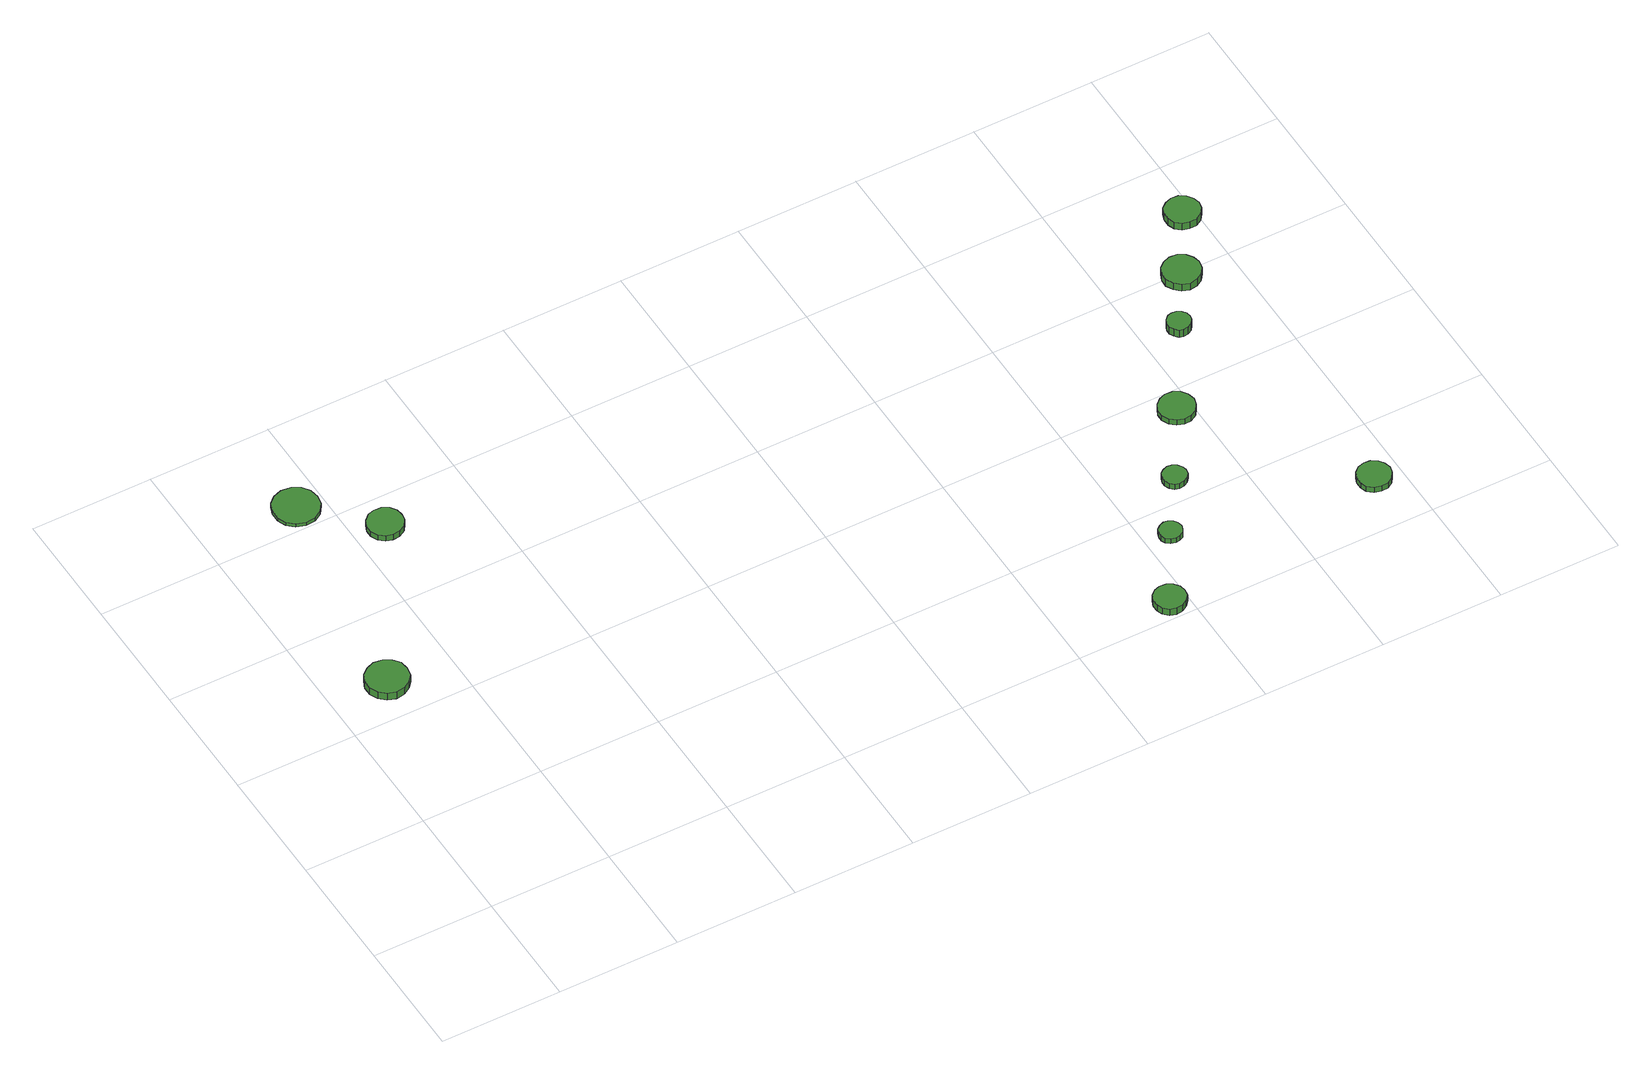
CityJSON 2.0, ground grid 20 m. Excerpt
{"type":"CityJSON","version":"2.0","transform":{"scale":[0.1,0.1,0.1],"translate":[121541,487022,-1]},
"CityObjects":{
"tree1":{"type":"SolitaryVegetationObject","attributes":{"function":"something"}},
"tree2":{"type":"SolitaryVegetationObject","attributes":{"function":"something"},"geometry":[{"type":"MultiSurface","lod":"1","boundaries":[[[0,1,2,3,4,5,6,7,8,9,10,11,12,13,14]],[[15,16,17,18,19,20,21,22,23,24,25,26,27,28,29]],[[0,29,28,1]],[[1,28,27,2]],[[2,27,26,3]],[[3,26,25,4]],[[4,25,24,5]],[[5,24,23,6]],[[6,23,22,7]],[[7,22,21,8]],[[8,21,20,9]],[[9,20,19,10]],[[10,19,18,11]],[[11,18,17,12]],[[12,17,16,13]],[[13,16,15,14]],[[14,15,29,0]]]}]},
"tree3":{"type":"SolitaryVegetationObject","attributes":{"function":"something"}},
"tree4":{"type":"SolitaryVegetationObject","attributes":{"function":"something"}},
"tree5":{"type":"SolitaryVegetationObject","attributes":{"function":"something"},"geometry":[{"type":"MultiSurface","lod":"1","boundaries":[[[30,31,32,33,34,35,36,37,38,39,40,41,42,43,44]],[[45,46,47,48,49,50,51,52,53,54,55,56,57,58,59]],[[30,59,58,31]],[[31,58,57,32]],[[32,57,56,33]],[[33,56,55,34]],[[34,55,54,35]],[[35,54,53,36]],[[36,53,52,37]],[[37,52,51,38]],[[38,51,50,39]],[[39,50,49,40]],[[40,49,48,41]],[[41,48,47,42]],[[42,47,46,43]],[[43,46,45,44]],[[44,45,59,30]]]}]},
"tree6":{"type":"SolitaryVegetationObject","attributes":{"function":"something"},"geometry":[{"type":"MultiSurface","lod":"1","boundaries":[[[60,61,62,63,64,65,66,67,68,69,70,71,72,73,74]],[[75,76,77,78,79,80,81,82,83,84,85,86,87,88,89]],[[60,89,88,61]],[[61,88,87,62]],[[62,87,86,63]],[[63,86,85,64]],[[64,85,84,65]],[[65,84,83,66]],[[66,83,82,67]],[[67,82,81,68]],[[68,81,80,69]],[[69,80,79,70]],[[70,79,78,71]],[[71,78,77,72]],[[72,77,76,73]],[[73,76,75,74]],[[74,75,89,60]]]}]},
"tree7":{"type":"SolitaryVegetationObject","attributes":{"function":"something"}},
"tree8":{"type":"SolitaryVegetationObject","attributes":{"function":"something"},"geometry":[{"type":"MultiSurface","lod":"1","boundaries":[[[90,91,92,93,94,95,96,97,98,99,100,101,102,103,104]],[[105,106,107,108,109,110,111,112,113,114,115,116,117,118,119]],[[90,119,118,91]],[[91,118,117,92]],[[92,117,116,93]],[[93,116,115,94]],[[94,115,114,95]],[[95,114,113,96]],[[96,113,112,97]],[[97,112,111,98]],[[98,111,110,99]],[[99,110,109,100]],[[100,109,108,101]],[[101,108,107,102]],[[102,107,106,103]],[[103,106,105,104]],[[104,105,119,90]]]}]},
"tree9":{"type":"SolitaryVegetationObject","attributes":{"function":"something"},"geometry":[{"type":"MultiSurface","lod":"1","boundaries":[[[120,121,122,123,124,125,126,127,128,129,130,131,132,133,134]],[[135,136,137,138,139,140,141,142,143,144,145,146,147,148,149]],[[120,149,148,121]],[[121,148,147,122]],[[122,147,146,123]],[[123,146,145,124]],[[124,145,144,125]],[[125,144,143,126]],[[126,143,142,127]],[[127,142,141,128]],[[128,141,140,129]],[[129,140,139,130]],[[130,139,138,131]],[[131,138,137,132]],[[132,137,136,133]],[[133,136,135,134]],[[134,135,149,120]]]}]},
"tree10":{"type":"SolitaryVegetationObject","attributes":{"function":"something"},"geometry":[{"type":"MultiSurface","lod":"1","boundaries":[[[150,151,152,153,154,155,156,157,158,159,160,161,162,163,164]],[[165,166,167,168,169,170,171,172,173,174,175,176,177,178,179]],[[150,179,178,151]],[[151,178,177,152]],[[152,177,176,153]],[[153,176,175,154]],[[154,175,174,155]],[[155,174,173,156]],[[156,173,172,157]],[[157,172,171,158]],[[158,171,170,159]],[[159,170,169,160]],[[160,169,168,161]],[[161,168,167,162]],[[162,167,166,163]],[[163,166,165,164]],[[164,165,179,150]]]}]},
"tree11":{"type":"SolitaryVegetationObject","attributes":{"function":"something"},"geometry":[{"type":"MultiSurface","lod":"1","boundaries":[[[180,181,182,183,184,185,186,187,188,189,190,191,192,193,194]],[[195,196,197,198,199,200,201,202,203,204,205,206,207,208,209]],[[180,209,208,181]],[[181,208,207,182]],[[182,207,206,183]],[[183,206,205,184]],[[184,205,204,185]],[[185,204,203,186]],[[186,203,202,187]],[[187,202,201,188]],[[188,201,200,189]],[[189,200,199,190]],[[190,199,198,191]],[[191,198,197,192]],[[192,197,196,193]],[[193,196,195,194]],[[194,195,209,180]]]}]},
"tree12":{"type":"SolitaryVegetationObject","attributes":{"function":"something"},"geometry":[{"type":"MultiSurface","lod":"1","boundaries":[[[210,211,212,213,214,215,216,217,218,219,220,221,222,223,224]],[[225,226,227,228,229,230,231,232,233,234,235,236,237,238,239]],[[210,239,238,211]],[[211,238,237,212]],[[212,237,236,213]],[[213,236,235,214]],[[214,235,234,215]],[[215,234,233,216]],[[216,233,232,217]],[[217,232,231,218]],[[218,231,230,219]],[[219,230,229,220]],[[220,229,228,221]],[[221,228,227,222]],[[222,227,226,223]],[[223,226,225,224]],[[224,225,239,210]]]}]},
"tree13":{"type":"SolitaryVegetationObject","attributes":{"function":"something"},"geometry":[{"type":"MultiSurface","lod":"1","boundaries":[[[240,241,242,243,244,245,246,247,248,249,250,251,252,253,254]],[[255,256,257,258,259,260,261,262,263,264,265,266,267,268,269]],[[240,269,268,241]],[[241,268,267,242]],[[242,267,266,243]],[[243,266,265,244]],[[244,265,264,245]],[[245,264,263,246]],[[246,263,262,247]],[[247,262,261,248]],[[248,261,260,249]],[[249,260,259,250]],[[250,259,258,251]],[[251,258,257,252]],[[252,257,256,253]],[[253,256,255,254]],[[254,255,269,240]]]}]},
"tree14":{"type":"SolitaryVegetationObject","attributes":{"function":"something"},"geometry":[{"type":"MultiSurface","lod":"1","boundaries":[[[270,271,272,273,274,275,276,277,278,279,280,281,282,283,284]],[[285,286,287,288,289,290,291,292,293,294,295,296,297,298,299]],[[270,299,298,271]],[[271,298,297,272]],[[272,297,296,273]],[[273,296,295,274]],[[274,295,294,275]],[[275,294,293,276]],[[276,293,292,277]],[[277,292,291,278]],[[278,291,290,279]],[[279,290,289,280]],[[280,289,288,281]],[[281,288,287,282]],[[282,287,286,283]],[[283,286,285,284]],[[284,285,299,270]]]}]},
"tree15":{"type":"SolitaryVegetationObject","attributes":{"function":"something"}},
"tree16":{"type":"SolitaryVegetationObject","attributes":{"function":"something"},"geometry":[{"type":"MultiSurface","lod":"1","boundaries":[[[300,301,302,303,304,305,306,307,308,309,310,311,312,313,314]],[[315,316,317,318,319,320,321,322,323,324,325,326,327,328,329]],[[300,329,328,301]],[[301,328,327,302]],[[302,327,326,303]],[[303,326,325,304]],[[304,325,324,305]],[[305,324,323,306]],[[306,323,322,307]],[[307,322,321,308]],[[308,321,320,309]],[[309,320,319,310]],[[310,319,318,311]],[[311,318,317,312]],[[312,317,316,313]],[[313,316,315,314]],[[314,315,329,300]]]}]}
},
"vertices":[
[128,468,20],[126,482,20],[117,493,20],[105,500,20],[90,502,20],[77,497,20],[66,488,20],[60,475,20],[60,460,20],[66,447,20],[77,438,20],[90,433,20],[105,435,20],[117,442,20],[126,453,20],[126,453,6],[117,442,6],[105,435,6],[90,433,6],[77,438,6],[66,447,6],[60,460,6],[60,475,6],[66,488,6],[77,497,6],[90,502,6],[105,500,6],[117,493,6],[126,482,6],[128,468,6],
[192,840,13],[189,855,13],[180,868,13],[167,875,13],[151,877,13],[136,872,13],[125,862,13],[119,848,13],[119,832,13],[125,818,13],[136,808,13],[151,803,13],[167,804,13],[180,812,13],[189,825,13],[189,825,6],[180,812,6],[167,804,6],[151,803,6],[136,808,6],[125,818,6],[119,832,6],[119,848,6],[125,862,6],[136,872,6],[151,877,6],[167,875,6],[180,868,6],[189,855,6],[192,840,6],
[279,742,17],[277,754,17],[270,764,17],[259,770,17],[247,771,17],[236,768,17],[227,759,17],[222,748,17],[222,736,17],[227,725,17],[236,717,17],[247,714,17],[259,715,17],[270,721,17],[277,731,17],[277,731,6],[270,721,6],[259,715,6],[247,714,6],[236,717,6],[227,725,6],[222,736,6],[222,748,6],[227,759,6],[236,768,6],[247,771,6],[259,770,6],[270,764,6],[277,754,6],[279,742,6],
[1197,31,19],[1195,41,19],[1188,50,19],[1179,55,19],[1168,56,19],[1158,53,19],[1150,46,19],[1146,36,19],[1146,25,19],[1150,16,19],[1158,8,19],[1168,5,19],[1179,6,19],[1188,12,19],[1195,20,19],[1195,20,6],[1188,12,6],[1179,6,6],[1168,5,6],[1158,8,6],[1150,16,6],[1146,25,6],[1146,36,6],[1150,46,6],[1158,53,6],[1168,56,6],[1179,55,6],[1188,50,6],[1195,41,6],[1197,31,6],
[1260,149,16],[1258,157,16],[1254,163,16],[1247,167,16],[1240,168,16],[1232,165,16],[1226,160,16],[1223,153,16],[1223,145,16],[1226,138,16],[1232,133,16],[1240,131,16],[1247,132,16],[1254,135,16],[1258,142,16],[1258,142,6],[1254,135,6],[1247,132,6],[1240,131,6],[1232,133,6],[1226,138,6],[1223,145,6],[1223,153,6],[1226,160,6],[1232,165,6],[1240,168,6],[1247,167,6],[1254,163,6],[1258,157,6],[1260,149,6],
[1322,242,17],[1320,250,17],[1315,257,17],[1308,261,17],[1300,262,17],[1292,259,17],[1286,254,17],[1283,246,17],[1283,238,17],[1286,231,17],[1292,225,17],[1300,223,17],[1308,224,17],[1315,228,17],[1320,234,17],[1320,234,6],[1315,228,6],[1308,224,6],[1300,223,6],[1292,225,6],[1286,231,6],[1283,238,6],[1283,246,6],[1286,254,6],[1292,259,6],[1300,262,6],[1308,261,6],[1315,257,6],[1320,250,6],[1322,242,6],
[1404,361,17],[1401,373,17],[1394,383,17],[1383,389,17],[1371,390,17],[1360,386,17],[1351,378,17],[1346,367,17],[1346,355,17],[1351,344,17],[1360,336,17],[1371,332,17],[1383,333,17],[1394,339,17],[1401,349,17],[1401,349,6],[1394,339,6],[1383,333,6],[1371,332,6],[1360,336,6],[1351,344,6],[1346,355,6],[1346,367,6],[1351,378,6],[1360,386,6],[1371,390,6],[1383,389,6],[1394,383,6],[1401,373,6],[1404,361,6],
[1584,96,17],[1581,107,17],[1575,116,17],[1565,122,17],[1554,123,17],[1543,120,17],[1534,112,17],[1530,102,17],[1530,90,17],[1534,80,17],[1543,72,17],[1554,69,17],[1565,70,17],[1575,76,17],[1581,85,17],[1581,85,6],[1575,76,6],[1565,70,6],[1554,69,6],[1543,72,6],[1534,80,6],[1530,90,6],[1530,102,6],[1534,112,6],[1543,120,6],[1554,123,6],[1565,122,6],[1575,116,6],[1581,107,6],[1584,96,6],
[1482,506,20],[1480,514,20],[1475,520,20],[1468,524,20],[1460,525,20],[1453,523,20],[1447,517,20],[1444,510,20],[1444,502,20],[1447,495,20],[1453,489,20],[1460,487,20],[1468,488,20],[1475,492,20],[1480,498,20],[1480,498,5],[1475,492,5],[1468,488,5],[1460,487,5],[1453,489,5],[1447,495,5],[1444,502,5],[1444,510,5],[1447,517,5],[1453,523,5],[1460,525,5],[1468,524,5],[1475,520,5],[1480,514,5],[1482,506,5],
[1549,595,19],[1546,607,19],[1539,617,19],[1528,624,19],[1515,625,19],[1503,621,19],[1494,613,19],[1488,601,19],[1488,588,19],[1494,577,19],[1503,568,19],[1515,564,19],[1528,566,19],[1539,572,19],[1546,582,19],[1546,582,5],[1539,572,5],[1528,566,5],[1515,564,5],[1503,568,5],[1494,577,5],[1488,588,5],[1488,601,5],[1494,613,5],[1503,621,5],[1515,625,5],[1528,624,5],[1539,617,5],[1546,607,5],[1549,595,5],
[1609,699,19],[1606,710,19],[1599,720,19],[1589,726,19],[1577,727,19],[1566,723,19],[1557,716,19],[1553,705,19],[1553,693,19],[1557,682,19],[1566,674,19],[1577,671,19],[1589,672,19],[1599,678,19],[1606,687,19],[1606,687,5],[1599,678,5],[1589,672,5],[1577,671,5],[1566,674,5],[1557,682,5],[1553,693,5],[1553,705,5],[1557,716,5],[1566,723,5],[1577,727,5],[1589,726,5],[1599,720,5],[1606,710,5],[1609,699,5]
]}
